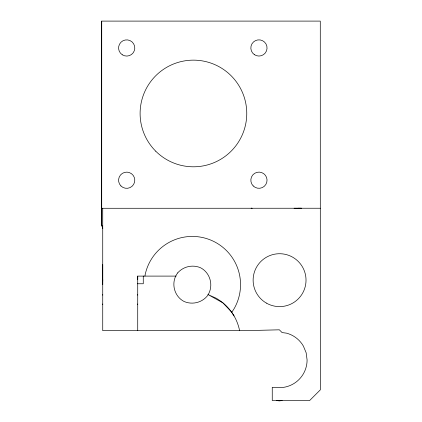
<?xml version="1.0" encoding="UTF-8"?>
<svg xmlns="http://www.w3.org/2000/svg" width="422" height="422" viewBox="0 0 422 422"><rect width="100%" height="100%" fill="white"/><g stroke="black" fill="none" stroke-linecap="round" stroke-linejoin="round"><path stroke-width="0.63" d="M102.731 208.252L102.736 330.684L244.945 330.684L279.364 329.809L282.081 332.568L286.538 333.158A27.731 27.731 0 0 1 303.381 346.077L306.15 352.766L307.095 359.945A27.731 27.731 0 0 1 279.364 387.676L272.253 387.301L272.253 400.525L309.653 400.525L320.319 389.859L320.282 21.1L101.707 21.105L101.691 208.283L320.319 208.241M102.736 304.51L102.736 303.998M102.736 294.619L102.736 295.131M102.736 284.544L102.731 264.557M102.736 281.226L102.736 279.491M102.794 228.297L101.707 225.037L101.707 21.105M137.72 304.51L137.72 303.998M137.72 294.619L137.72 295.131M137.72 279.491L137.72 276.104L176.127 276.099M144.936 276.099L145.173 274.611A48.208 48.208 0 0 1 209.607 239.627A48.208 48.208 0 0 1 234.083 308.74L231.725 312.364M282.202 400.525L279.364 400.9L276.521 400.525M294.097 208.241L301.472 208.246L298.101 208.246M137.382 283.758L143.264 283.758L143.264 276.088M234.078 315.994L231.33 311.758L222.811 302.832L207.893 294.503L216.433 298.343L220.669 301.092A48.214 48.214 0 0 1 239.485 330.078L239.585 330.684M102.736 228.334L101.707 225.037L101.749 208.246M137.72 276.099L137.72 330.684M177.651 272.928C170.578 282.191 173.79 296.27 184.187 301.545C192.147 304.9 201.289 302.811 207.007 296.339C214.086 287.076 210.873 272.997 200.476 267.722C192.511 264.372 183.37 266.456 177.651 272.928M251.987 208.246L251.127 208.246L251.987 208.252M266.351 303.075A26.449 26.449 0 0 0 306.024 280.166A26.449 26.449 0 0 0 266.351 257.262A26.449 26.449 0 0 0 266.351 303.075M155.723 151.181A53.33 53.33 0 0 0 244.945 127.27A53.33 53.33 0 0 0 179.63 61.96A53.33 53.33 0 0 0 155.723 151.181M120.956 185.965A8.108 8.108 0 0 0 134.518 182.325A8.108 8.108 0 0 0 124.585 172.403A8.108 8.108 0 0 0 120.956 185.965M254.355 54.633A8.108 8.108 0 0 0 267.026 48.583A8.108 8.108 0 0 0 255.452 40.633A8.108 8.108 0 0 0 254.355 54.633M122.354 54.823A8.108 8.108 0 0 0 134.787 48.298A8.108 8.108 0 0 0 122.918 40.797A8.108 8.108 0 0 0 122.354 54.823M253.211 185.938A8.108 8.108 0 0 0 266.773 182.304A8.108 8.108 0 0 0 256.845 172.376A8.108 8.108 0 0 0 253.211 185.938"/></g></svg>
